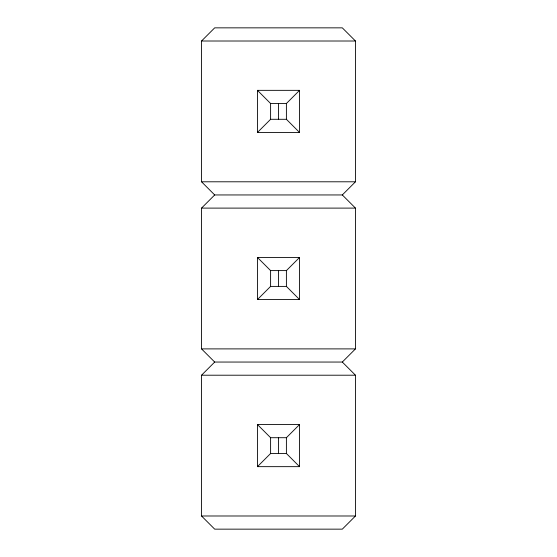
<?xml version="1.0" encoding="UTF-8"?>
<svg xmlns="http://www.w3.org/2000/svg" width="557" height="557" viewBox="0 0 557 557"><rect width="100%" height="100%" fill="white"/><g stroke="black" fill="none" stroke-linecap="round" stroke-linejoin="round"><path stroke-width="0.84" d="M214.689 194.95L201.53 181.791L201.53 41.009L214.689 27.85L342.311 27.85L355.47 41.009L355.47 181.791L342.311 194.95L214.689 194.95L201.53 208.109L201.53 348.891L214.689 362.05L342.311 362.05L355.47 348.891L355.47 208.109L342.311 194.95M257.445 132.455L270.605 119.295L286.395 119.295L299.555 132.455L299.555 90.345L257.445 90.345L257.445 132.455L299.555 132.455M286.395 119.295L286.395 103.505L299.555 90.345M257.445 299.555L270.605 286.395L286.395 286.395L299.555 299.555L299.555 257.445L257.445 257.445L257.445 299.555L299.555 299.555M286.395 286.395L286.395 270.605L299.555 257.445M342.311 362.05L355.47 375.209L355.47 515.991L342.311 529.15L214.689 529.15L201.53 515.991L201.53 375.209L214.689 362.05M257.445 466.655L270.605 453.495L286.395 453.495L299.555 466.655L257.445 466.655L257.445 424.545L299.555 424.545L299.555 466.655M286.395 453.495L286.395 437.705L299.555 424.545M201.53 41.009L355.47 41.009M257.445 90.345L270.605 103.505L286.395 103.505M201.53 181.791L355.47 181.791M201.53 208.109L355.47 208.109M257.445 257.445L270.605 270.605L286.395 270.605M201.53 348.891L355.47 348.891M201.53 375.209L355.47 375.209M257.445 424.545L270.605 437.705L286.395 437.705M201.53 515.991L355.47 515.991M278.5 103.505L278.5 119.295M278.5 270.605L278.5 286.395M278.5 437.705L278.5 453.495M270.605 103.505L270.605 119.295M270.605 270.605L270.605 286.395M270.605 437.705L270.605 453.495"/></g></svg>
